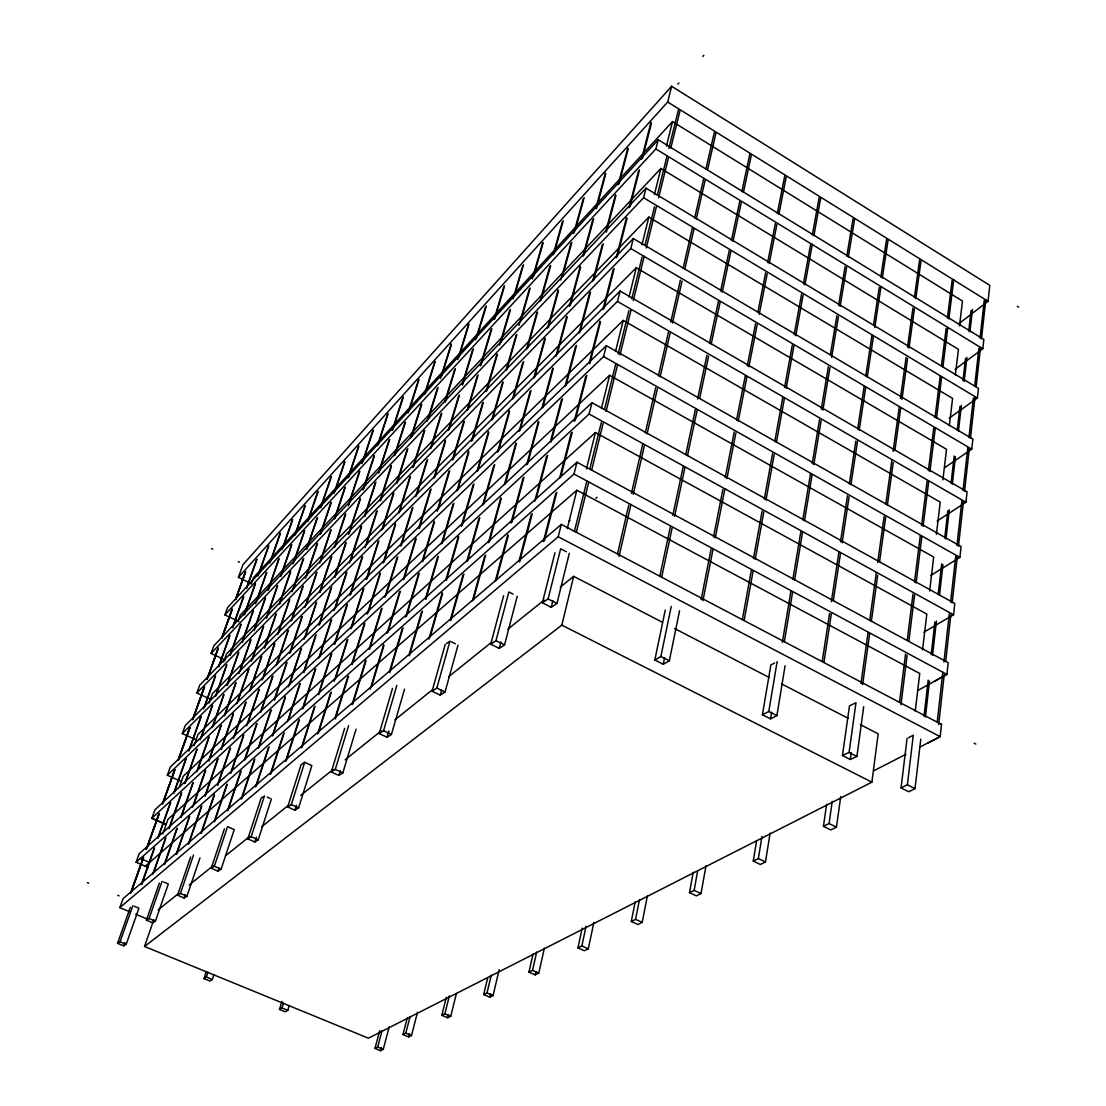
<?xml version="1.0" encoding="UTF-8"?>
<svg xmlns="http://www.w3.org/2000/svg" width="1106" height="1106" viewBox="0 0 1106 1106"><rect width="100%" height="100%" fill="white"/><g stroke="black" fill="none" stroke-linecap="round" stroke-linejoin="round"><path stroke-width="1.5" d="M941.538 724.084L940.155 736.665L927.436 743.218M917.786 690.517L946.916 674.425L948.201 662.674L576.973 462.211L139.204 853.652L136.107 862.279L148.508 867.533M923.828 632.231L953.552 614.756L954.796 603.475L591.973 402.695L154.951 809.786L151.854 818.426L166.052 824.578M930.575 575.59L959.87 557.396L961.059 546.544L606.323 345.68L170.269 767.135L167.338 775.292L181.522 781.569M937.058 521.092L965.939 502.235L967.086 491.797L620.093 291.016L185.172 725.619L182.31 733.568L196.453 739.955M944.662 467.686L971.773 449.16L972.879 439.11L633.309 238.55L199.674 685.222L196.896 692.964L210.997 699.448M949.28 418.082L977.4 398.049L978.464 388.372L646.001 188.158L213.804 645.876L211.094 653.411L225.168 660.005M955.1 369.321L982.805 348.791L983.842 339.459L658.194 139.729L227.56 607.553L224.919 614.895L238.882 621.558M959.275 323.367L988.031 301.302L989.787 285.362L671.646 86.296L242.947 564.696L238.398 577.373L250.799 583.387M937.238 721.983L942.782 672.282M943.93 661.996L949.28 613.996M950.621 601.996L955.778 555.724M956.925 545.438L961.888 500.866M963.036 490.58L967.819 447.723M968.967 437.437L973.363 398.022M974.704 386.022L978.907 348.307M980.054 338.021L984.257 300.307M938.69 724.568L944.206 674.854M945.727 661.139L950.856 614.867M952.183 602.867L957.326 556.581M958.46 546.295L963.409 501.723M964.543 491.451L969.298 448.594M970.446 438.308L975.008 397.165M976.142 386.879L980.51 347.464M981.464 338.892L985.833 299.463M934.404 681.337L947.082 674.024M907.044 738.462L901.072 787.873L908.69 791.744L915.021 788.647L920.786 739.098M924.063 716.149L928.169 680.176M931.211 654.545L934.916 621.987M938.165 594.641L941.676 563.811M944.718 538.166L947.828 510.751M951.063 483.405L954.188 455.99M957.229 430.358L959.953 406.358M962.98 380.727L965.51 358.441M968.745 331.095L971.068 310.523M925.418 717.034L929.51 681.047M932.538 655.388L936.436 621.102M939.464 595.457L942.962 564.599M946.003 538.954L949.307 509.811M952.335 484.151L955.432 456.723M958.46 431.077L961.377 405.349M964.197 381.418L966.921 357.404M969.948 331.759L972.464 309.459M959.496 325.841L962.469 301.053L672.489 121.619L253.468 577.664L251.214 584.051M915.243 711.186L919.736 673.485L576.848 490.221L145.328 866.192M922.542 649.872L926.814 614.079L595.443 432.529L167.988 819.297L162.831 833.855M929.648 591.005L933.685 557.037L609.627 375.307L183.209 776.26L179.31 787.278M936.395 534.364L940.224 502.124L623.231 320.422L198.029 734.384L194.048 745.61M942.879 479.852L946.529 449.285L636.282 267.735L212.435 693.628L209.131 703.001M949.335 425.658L952.584 398.395L648.821 217.122L226.481 653.964L223.661 661.941M955.363 375.058L958.432 349.344L660.89 168.458L240.14 615.323L237.942 621.531M901.072 787.873L907.39 784.748L913.28 735.186M899.524 702.144L905.51 654.13M907.224 640.415L912.989 594.129M914.496 582.115L920.261 535.829M921.547 525.544L927.105 480.958M928.39 470.672L933.74 427.815M935.026 417.515L940.155 376.372M941.441 366.086L946.142 328.358M947.427 318.072L952.128 280.357M900.975 704.729L907.141 655.015M908.842 641.286L914.593 595M916.086 583L921.837 536.7M923.109 526.415L928.639 481.843M929.925 471.557L935.247 428.686M936.519 418.4L941.621 377.243M942.906 366.957L947.801 327.528M948.865 318.957L953.759 279.514M153.845 919.598L144.527 946.473L368.409 1038.202L871.874 782.163L878.178 733.845L860.316 724.596M842.468 755.495L849.062 752.467L855.989 702.725L849.477 705.891L842.468 755.495L850.293 759.463L856.901 756.463L863.689 706.734M850.293 759.463L851.247 752.633M860.952 683.688L868.044 632.438M869.703 620.494L876.311 572.659M877.735 562.415L884.123 516.295M885.768 504.336L891.92 459.916M893.095 451.386L899.247 406.967M900.422 398.423L906.104 357.432M907.514 347.187L912.962 307.897M914.372 297.652L919.57 260.062M862.639 684.573L869.703 633.337M871.348 621.378L877.708 575.258M879.588 561.585L885.712 517.179M887.358 505.221L893.233 462.515M894.878 450.557L900.768 407.865M901.943 399.321L907.597 358.316M909.008 348.072L914.413 308.781M915.823 298.537L921.008 260.961M826.624 804.242L823.445 826.32L830.8 829.942L836.454 827.164L840.74 796.527M823.445 826.32L829.071 823.528L832.224 801.394M822.228 661.485L829.528 613.65M831.353 601.692L838.901 552.157M840.463 541.912L847.486 495.792M849.311 483.834L855.823 441.128M857.648 429.169L864.159 386.464M865.722 376.206L871.97 335.215M873.533 324.97L879.256 287.38M880.818 277.136L886.556 239.56M823.956 662.383L831.477 612.848M833.288 600.89L840.546 553.055M842.108 542.811L849.104 496.691M850.915 484.732L857.662 440.312M859.224 430.068L865.708 387.363M867.256 377.118L873.491 336.113M874.777 327.57L881.012 286.578M882.298 278.035L888.007 240.458M756.601 840.726L753.255 861.076L760.361 864.477L765.476 861.961L770.122 833.053M753.255 861.076L758.357 858.546L761.965 836.44M774.615 662.978L770.841 665.01L762.407 714.753L770.495 718.859L776.882 715.637L785.094 665.771M762.407 714.753L768.781 711.504L777.145 661.623M782.357 642.365L790.873 591.323M792.864 579.406L800.813 531.765M802.804 519.861L810.477 473.921M812.177 463.704L819.56 419.464M821.26 409.261L828.366 366.722M830.357 354.819L836.883 315.68M838.597 305.477L845.122 266.339M846.823 256.122L853.072 218.698M770.495 718.859L771.601 712.223M784.389 641.577L792.587 592.235M794.564 580.318L802.486 532.677M804.477 520.774L812.108 474.833M813.809 464.631L821.164 420.391M822.864 410.174L829.942 367.634M831.629 357.432L838.431 316.593M840.118 306.39L846.629 267.251M848.33 257.048L854.551 219.61M693.213 872.275L689.48 892.653L696.351 895.86L701.01 893.565L706.015 865.694M689.48 892.653L694.126 890.358L697.706 870.671M744.158 620.425L753.062 571.277M755.218 559.415L763.817 511.967M765.96 500.106L774.255 454.359M776.412 442.497L784.389 398.437M786.228 388.261L793.914 345.901M795.753 335.74L803.122 295.067M804.961 284.892L812.329 244.232M813.864 235.758L820.624 198.472M742.389 619.484L751.32 570.35M753.476 558.489L762.117 511.041M764.274 499.179L772.596 453.419M774.753 441.557L782.758 397.496M784.61 387.335L792.311 344.975M794.163 334.8L801.56 294.141M803.412 283.966L810.504 244.993M812.343 234.831L819.131 197.545M702.946 600.599L712.928 549.779M715.264 537.931L724.928 488.797M726.918 478.635L735.919 432.888M738.241 421.04L746.909 376.994M748.9 366.819L757.223 324.473M759.228 314.311L767.218 273.652M769.223 263.491L776.882 224.518M778.873 214.357L786.2 177.084M635.203 901.791L631.291 921.478L637.927 924.492L642.199 922.404L647.342 896.095M631.291 921.478L635.535 919.376L639.448 899.634M701.135 599.659L711.158 548.839M713.494 536.977L722.854 489.543M725.19 477.681L734.218 431.948M736.555 420.086L745.25 376.04M747.255 365.879L755.605 323.533M757.956 311.671L765.642 272.712M767.647 262.537L775.334 223.578M777.338 213.417L784.693 176.144M665.245 610.097L654.821 659.992L663.254 664.291L669.351 660.78L679.554 610.747M663.254 664.291L664.623 657.641M654.821 659.992L660.876 656.466L671.245 606.42M582.198 928.1L577.968 947.883L584.397 950.745L588.309 948.824L593.881 922.39M661.692 577.042L672.089 528.129M674.591 516.322L684.987 467.396M687.503 455.589L697.181 410.05M699.683 398.243L708.642 356.077M711.158 344.27L720.117 302.09M722.273 291.97L730.872 251.491M733.015 241.371L741.269 202.578M743.412 192.458L751.306 155.352M659.853 576.074L670.291 527.161M672.807 515.355L683.231 466.442M685.748 454.635L695.467 409.082M697.623 398.962L706.969 355.109M709.485 343.302L718.471 301.136M720.628 291.016L729.269 250.537M731.425 240.417L739.693 201.624M741.85 191.504L749.757 154.384M577.968 947.883L581.867 945.948L586.083 926.123M533.092 953.884L528.931 972.16L535.166 974.884L538.774 973.114L544.373 948.132M528.931 972.16L532.525 970.391L536.673 952.059M535.166 974.884L535.912 971.566M617.549 553.816L628.733 505.124M631.429 493.373L642.614 444.667M645.31 432.916L655.72 387.57M658.416 375.819L668.439 332.159M670.761 322.081L680.397 280.094M683.093 268.343L692.356 228.043M694.665 217.965L703.54 179.338M705.849 169.259L714.338 132.319M619.028 556.484L630.945 504.419M633.254 494.341L644.397 445.649M647.093 433.884L657.462 388.552M660.158 376.787L670.153 333.127M672.462 323.049L682.07 281.076M684.752 269.311L693.987 229.011M696.296 218.933L705.13 180.306M707.439 170.227L715.9 133.287M487.705 977.787L483.681 994.571L489.737 997.156L493.069 995.524L499.165 969.727M483.681 994.571L487.013 992.925L491.244 975.188M489.737 997.156L490.525 993.796M144.527 946.473L561.82 625.139L573.668 576.35L662.328 622.208M576.35 532.221L588.738 482.036M591.613 470.327L603.171 423.142M606.06 411.404L617.507 365.008M619.968 354.985L631.07 309.846M633.296 300.638L644.217 256.343M646.277 247.993L656.549 206.2M658.595 197.836L668.466 157.716M670.83 147.928L679.969 110.904M446.299 997.405L441.806 1015.308L447.681 1017.769L450.764 1016.262L456.432 993.423M586.429 468.916L595.443 432.529M601.484 408.142L609.627 375.307M615.53 351.445L623.231 320.422M629.024 297.044L636.282 267.735M641.978 244.772L648.821 217.122M654.434 194.518L660.89 168.458M666.406 146.158L672.489 121.619M574.456 531.226L586.871 481.041M589.705 469.386L601.305 422.533M604.553 409.206L615.724 364.026M618.157 354.044L628.927 310.523M631.761 298.869L642.116 257.034M644.95 245.38L654.476 206.877M657.31 195.237L666.849 156.734M668.854 148.425L678.393 109.923M554.963 552.765L542.382 602.784L551.217 607.277L556.968 603.447L569.327 553.29M567.281 528.627L576.848 490.221M447.681 1017.769L448.483 1014.52M551.217 607.277L552.876 600.613M542.382 602.784L548.106 598.927L560.645 548.77L566.438 551.783M441.806 1015.308L444.889 1013.787L449.368 995.842M129.374 911.593L119.821 907.625L558.198 536.756L561.323 524.396L941.413 724.389M136.107 862.279L574 474.032L576.973 462.211M166.149 824.343L151.937 818.177L589.111 414.017L591.973 402.695M167.338 775.292L603.586 356.533L606.323 345.68M182.31 733.568L617.466 301.413L620.093 291.016M196.896 692.964L630.793 248.532L633.309 238.55M211.094 653.411L643.581 197.753L646.001 188.158M224.919 614.895L655.872 148.951L658.194 139.729M238.398 577.373L667.692 102.015L671.646 86.296M543.35 541.677L555.779 493.248M559.636 478.221L571.208 433.123M574.208 421.441L585.779 376.344M589.208 362.975L599.922 321.224M602.922 309.542L613.208 269.463M616.208 257.767L626.494 217.688M629.065 207.665L638.494 170.918M641.494 159.236L650.922 122.489M544.415 540.779L556.83 492.322M560.687 477.294L572.258 432.17M575.244 420.474L586.816 375.363M589.816 363.667L600.517 321.901M603.945 308.533L614.217 268.44M617.217 256.744L627.074 218.311M630.061 206.615L639.489 169.854M642.489 158.158L651.475 123.07M407.243 1018.059L402.943 1034.552L408.639 1036.916L411.515 1035.506L417.487 1012.349M402.943 1034.552L405.805 1033.142L410.105 1016.594M408.639 1036.916L409.497 1033.612M503.617 595.65L490.718 644.204L499.248 648.42L504.543 644.922L517.235 596.245M518.977 561.157L531.253 514.525M534.765 501.212L546.613 456.239M550.553 441.253L561.516 399.625M565.028 386.298L575.549 346.33M579.06 333.017L589.581 293.049M592.65 281.394L602.3 244.758M605.812 231.431L615.461 194.794M618.088 184.799L627.738 148.163M519.557 561.959L532.263 513.64M536.203 498.654L547.608 455.34M551.106 441.999L562.512 398.685M566.009 385.358L576.53 345.376M580.042 332.049L590.563 292.067M593.632 280.399L603.268 243.749M606.337 232.08L615.973 195.43M619.042 183.776L628.249 148.785M499.248 648.42L500.949 641.95M379.704 1030.681L374.948 1048.419L380.519 1050.7L383.243 1049.373L389.243 1026.741M490.718 644.204L495.986 640.678L508.843 591.986L513.046 594.116M374.948 1048.419L377.658 1047.078L381.971 1030.916M380.519 1050.7L381.376 1047.479M495.184 581.424L507.778 534.751M510.931 523.083L523.069 478.069M526.663 464.727L538.359 421.386M541.954 408.045L552.751 368.035M555.889 356.367L566.687 316.357M569.383 306.348L580.18 266.339M582.876 256.343L592.775 219.665M595.913 207.997L605.355 172.992M496.165 580.595L508.29 535.567M511.898 522.226L524.023 477.184M527.617 463.843L538.857 422.146M542.908 407.146L553.235 368.782M557.286 353.768L567.171 317.076M570.323 305.408L580.664 267.044M583.802 255.362L593.687 218.67M596.383 208.675L605.825 173.642M472.359 600.89L484.732 556M488.396 542.7L500.783 497.811M504.447 484.511L515.908 442.953M519.115 431.312L530.12 391.413M533.797 378.114L544.788 338.215M547.539 328.247L558.088 290.007M560.839 280.025L570.931 243.458M573.682 233.477L583.304 198.568M473.285 600.088L485.658 555.184M489.322 541.885L501.239 498.64M505.373 483.668L516.364 443.755M520.027 430.441L531.032 390.529M534.696 377.215L545.23 338.961M548.452 327.321L558.53 290.74M562.194 277.426L571.816 242.504M575.023 230.864L584.189 197.601M445.22 644.397L432.073 691.209L440.257 695.149L441.598 690.296M440.257 695.149L445.041 692.01L458.022 645.075M432.073 691.209L436.842 688.043L449.962 641.107M450.419 619.581L463.027 574.816M466.76 561.558L478.898 518.451M482.631 505.193L493.829 465.391M497.562 452.133L509.23 410.685M512.493 399.072L522.765 362.602M526.497 349.344L536.769 312.86M540.032 301.261L549.834 266.435M553.097 254.836L562.429 221.67M450.847 620.48L463.912 574.042M467.644 560.77L479.783 517.636M483.516 504.364L494.714 464.561M498.433 451.289L509.631 411.487M513.364 398.215L523.636 361.717M527.368 348.459L537.627 311.961M540.889 300.348L550.691 265.523M553.954 253.91L563.286 220.73M428.865 639.213L442.206 592.719M446.008 579.433L458.396 536.272M461.257 526.304L473.174 484.801M476.976 471.515L488.41 431.672M491.741 420.059L502.705 381.86M506.036 370.247L516.046 335.381M518.908 325.413L529.387 288.887M532.235 278.933L542.714 242.408M430.206 636.807L442.58 593.618M446.395 580.332L458.783 537.157M462.114 525.53L474.018 483.999M477.82 470.714L488.783 432.501M492.585 419.215L503.064 382.676M506.88 369.39L516.875 334.51M520.691 321.224L530.216 288.002M533.548 276.376L543.074 243.154M392.506 688.416L379.206 733.582L387.059 737.26L391.413 734.439L404.561 689.162M409.054 654.835L421.635 611.784M425.506 598.526L437.589 557.134M441.46 543.889L453.073 504.142M456.944 490.884L468.557 451.151M471.46 441.211L482.575 403.123M485.963 391.524L496.608 355.095M499.511 345.155L509.672 310.385M513.06 298.786L522.737 265.675M409.4 655.789L422.464 611.051M425.838 599.452L438.418 556.373M442.289 543.129L453.889 503.368M457.76 490.11L468.889 452.008M472.276 440.409L483.391 402.294M486.778 390.708L497.41 354.252M500.797 342.653L510.474 309.514M514.345 296.27L523.525 264.79M387.059 737.26L388.939 730.817M379.206 733.582L383.547 730.734L396.819 685.444M281.933 1001.331L279.486 1009.446L285.279 1011.81L287.809 1010.331L289.26 1005.451M389.519 671.48L402.28 628.54M405.722 616.968L418.469 574.014M422.395 560.797L434.174 521.161M437.119 511.249L448.898 471.598M452.326 460.041L463.621 422.036M467.05 410.478L477.35 375.777M480.294 365.879L491.092 329.533M494.036 319.62L503.852 286.578M389.837 672.462L403.082 627.835M406.51 616.263L419.271 573.295M422.699 561.724L434.478 522.06M438.391 508.843L449.686 470.824M453.114 459.253L464.396 421.248M467.838 409.676L478.138 374.975M481.082 365.049L491.866 328.689M494.811 318.777L504.626 285.721M279.486 1009.446L282.016 1007.967L283.482 1003.087M370.206 689.176L383.63 644.674M387.114 633.144L399.543 591.931M403.524 578.756L415.455 539.203M418.939 527.659L430.372 489.751M433.856 478.221L445.289 440.312M448.276 430.428L458.714 395.824M462.197 384.28L472.635 349.676M475.621 339.791L485.562 306.818M371.478 686.867L383.906 645.641M387.888 632.452L400.317 591.24M403.787 579.696L416.215 538.47M419.202 528.585L431.133 489.018M434.617 477.474L445.552 441.197M449.036 429.653L459.474 395.036M462.46 385.137L473.396 348.86M476.866 337.33L486.322 306.003M344.657 728.37L331.302 771.988L338.851 775.444L340.33 770.592M338.851 775.444L342.832 772.873L356.063 729.158M331.302 771.988L335.256 769.403L348.611 725.674M352.067 704.619L365.713 660.047M369.252 648.489L381.39 608.853M384.929 597.295L397.054 557.659M400.593 546.101L412.234 508.124M415.759 496.566L426.888 460.248M430.428 448.677L441.045 414.003M444.584 402.446L454.69 369.418M457.732 359.519L468.35 324.846M352.8 703.997L365.948 661.042M369.487 649.471L382.123 608.176M386.174 594.959L397.801 556.968M401.34 545.396L412.967 507.405M417.003 494.188L427.621 459.502M431.16 447.93L441.778 413.243M445.317 401.685L455.423 368.644M458.962 357.072L469.068 324.044M335.063 717.891L347.851 676.692M351.943 663.517L364.22 623.964M367.289 614.079L380.077 572.894M383.146 563.009L395.423 523.456M399.003 511.926L409.745 477.322M412.815 467.437L424.082 431.188M427.151 421.303L437.382 388.344M440.451 378.459L451.193 343.855M335.27 718.928L348.57 676.07M352.15 664.526L364.939 623.314M368.519 611.784L380.284 573.862M383.865 562.318L395.63 524.41M399.211 512.866L410.464 476.603M413.533 466.718L424.787 430.441M428.368 418.911L438.087 387.584M441.667 376.054L451.372 344.726M318.348 733.347L331.275 692.218M335.408 679.056L347.823 639.572M351.445 628.056L363.86 588.572M366.957 578.701L378.86 540.862M382.482 529.345L393.86 493.152M396.957 483.281L407.824 448.732M411.446 437.216L421.787 404.312M424.884 394.441L435.225 361.538M294.97 810.2L298.62 807.864L311.851 765.601L304.675 762.324L301.039 764.785L287.684 806.938L294.97 810.2L296.491 805.334M287.684 806.938L291.32 804.601L304.675 762.324M317.657 733.942L330.583 692.826M334.206 681.31L347.132 640.208M350.754 628.692L363.169 589.221M366.28 579.364L378.169 541.539M381.791 530.023L393.169 493.857M396.791 482.34L407.132 449.451M410.755 437.935L421.096 405.045M424.718 393.542L434.547 362.298M301.33 747.85L314.394 706.803M318.583 693.683L331.123 654.282M334.261 644.439L346.8 605.051M349.938 595.194L361.952 557.452M365.091 547.594L376.593 511.497M380.257 500.009L391.234 465.529M394.358 455.686L404.824 422.865M407.948 413.008L418.4 380.188M301.993 747.269L315.058 706.222M318.722 694.72L331.786 653.674M334.924 643.83L347.464 604.415M350.602 594.558L362.63 556.802M366.28 545.299L377.257 510.82M380.395 500.963L391.372 466.483M395.022 454.995L405.473 422.146M409.137 410.658L419.063 379.455M263.366 796.61L261.127 798.103L247.813 838.901L254.836 841.97L256.412 837.076M206.117 972.105L204.002 978.63L209.946 981.063L212.311 979.474L213.887 974.566M254.836 841.97L258.21 839.841L271.399 798.961M285.555 761.287L298.744 720.324M302.436 708.849L315.113 669.531M318.805 658.056L330.943 620.383M334.109 610.553L346.261 572.867M349.427 563.037L361.04 526.981M364.731 515.52L375.293 482.755M378.459 472.926L389.008 440.147M392.188 430.317L402.736 397.552M286.191 760.734L299.394 719.757M303.085 708.282L315.763 668.936M319.454 657.462L331.593 619.761M335.284 608.286L346.897 572.231M350.602 560.756L361.676 526.332M364.842 516.502L375.929 482.078M379.095 472.248L389.658 439.455M392.824 429.626L403.386 396.847M247.813 838.901L251.173 836.758L264.472 795.864M204.002 978.63L206.352 977.04L207.942 972.133M270.293 774.269L283.136 734.84M287.422 721.693L299.726 683.909M303.473 672.407L315.251 636.268M318.998 624.766L330.777 588.613M334.524 577.125L345.763 542.617M348.431 534.405L360.21 498.253M362.892 490.041L374.132 455.534M377.34 445.677L387.515 414.46M270.915 773.744L284.242 732.836M288.5 719.743L300.224 683.743M303.956 672.282L316.205 634.65M319.413 624.835L331.662 587.189M334.855 577.373L346.054 543.005M349.247 533.189L360.445 498.82M363.639 489.004L374.298 456.28M378.031 444.819L388.151 413.727M255.527 786.85L268.495 747.476M272.27 735.988L285.237 696.614M288.472 686.771L300.901 649.042M304.136 639.199L316.026 603.102M319.8 591.627L331.136 557.175M334.385 547.332L345.183 514.511M348.431 504.668L359.229 471.861M361.925 463.663L372.736 430.856M256.136 786.338L269.104 746.937M272.878 735.449L285.307 697.706M289.62 684.573L301.509 648.462M305.284 636.973L316.62 602.507M319.869 592.664L331.745 556.553M334.994 546.71L345.791 513.889M348.487 505.677L359.837 471.211M363.072 461.368L373.33 430.179M241.232 799.03L254.311 759.698M258.127 748.237L270.652 710.55M274.468 699.089L286.454 663.033M289.717 653.204L301.703 617.162M304.98 607.332L316.413 572.922M319.689 563.092L330.583 530.327M334.399 518.866L344.754 487.732M348.017 477.903L358.372 446.769M241.827 798.532L254.892 759.186M258.707 747.711L271.246 710.011M274.509 700.181L287.048 662.48M290.311 652.651L302.297 616.581M306.113 605.12L317.007 572.327M320.823 560.853L331.178 529.719M334.98 518.244L345.335 487.096M348.611 477.267L358.952 446.119M224.449 828.726L211.232 868.238L218.006 871.141L219.043 867.975M218.006 871.141L221.117 869.178L234.237 829.597L227.56 826.666L214.329 866.261L211.232 868.238M227.394 810.822L240.569 771.546M244.426 760.085L256.509 724.084M260.905 710.992L272.435 676.623M276.279 665.176L287.823 630.807M291.113 620.991L302.657 586.622M305.394 578.438L316.938 544.083M320.228 534.253L330.666 503.161M333.971 493.345L344.408 462.253M227.96 810.339L241.149 771.048M244.993 759.587L257.076 723.559M260.919 712.112L273.002 676.084M276.859 664.623L288.389 630.254M291.694 620.425L303.224 586.042M306.514 576.226L317.505 543.475M320.809 533.659L331.247 502.553M335.09 491.092L344.975 461.617M190.633 856.956L177.527 895.238L184.08 898.003L185.158 894.809M184.08 898.003L186.969 896.206L199.992 857.841M214.523 820.611L226.716 784.652M230.587 773.205L243.32 735.601M246.652 725.799L258.832 689.826M262.15 680.024L274.343 644.065M277.661 634.25L289.288 599.922M292.053 591.751L303.127 559.055M306.459 549.24L316.98 518.189M320.851 506.742L330.818 477.322M214.523 821.772L227.269 784.168M231.14 772.721L243.873 735.103M247.758 723.656L259.385 689.301M263.256 677.854L274.896 643.512M278.214 633.697L289.841 599.355M293.173 589.539L303.694 558.475M307.012 548.659L317.533 517.58M320.851 507.778L331.385 476.7M177.527 895.238L180.402 893.441L193.522 855.062M200.96 833.33L214.357 794.122M217.702 784.334L229.993 748.403M233.338 738.601L245.615 702.669M249.514 691.236L261.237 656.936M264.583 647.134L275.753 614.466M279.652 603.033L290.256 571.996M293.049 563.839L304.219 531.17M307.565 521.368L317.602 491.976M201.499 832.873L214.343 795.283M217.688 785.481L230.518 747.905M234.431 736.472L246.154 702.158M250.053 690.711L261.776 656.397M264.569 648.227L276.293 613.913M279.638 604.111L290.795 571.443M294.155 561.627L304.758 530.59M308.104 520.788L318.155 491.368M188.352 844.072L201.278 806.537M205.218 795.117L217.592 759.2M220.965 749.412L233.338 713.508M236.712 703.72L248.518 669.448M251.325 661.277L263.131 627.005M266.505 617.217L277.191 586.208M280.565 576.42L291.251 545.41M295.191 533.977L304.744 506.23M188.863 843.629L201.804 806.08M205.177 796.279L218.103 758.73M221.476 748.928L233.297 714.642M237.223 703.222L249.044 668.923M252.417 659.135L263.657 626.48M266.477 618.309L277.717 585.655M281.09 575.867L291.777 544.843M295.15 535.041L305.27 505.649M176.103 854.509L189.126 816.988M192.527 807.2L205.55 769.693M208.951 759.905L220.854 725.647M224.242 715.858L235.578 683.245M238.979 673.457L250.868 639.199M254.269 629.411L265.025 598.415M267.859 590.272L278.629 559.277M282.03 549.488L292.219 520.124M176.601 854.081L189.638 816.546M193.605 805.127L205.495 770.854M208.896 761.066L221.352 725.163M224.753 715.375L236.09 682.734M240.057 671.314L250.813 640.319M254.214 630.517L265.537 597.89M268.371 589.733L279.141 558.724M283.108 547.304L292.731 519.557M159.361 883.072L146.393 920.206L152.725 922.833L155.421 921.174L168.319 883.971L163.619 881.98M146.393 920.206L149.075 918.533L162.057 881.316M164.213 864.629L176.766 828.767M180.762 817.348L192.734 783.117M196.73 771.698L208.716 737.453M212.131 727.679L223.536 695.066M226.965 685.291L238.371 652.678M242.366 641.273L253.205 610.291M255.486 603.765L266.325 572.797M269.753 563.009L280.025 533.659M164.697 864.215L177.25 828.325M181.246 816.919L193.232 782.661M197.794 769.61L209.2 736.997M213.195 725.577L224.034 694.582M227.463 684.794L238.868 652.181M242.297 642.392L253.136 611.397M256.564 601.609L266.822 572.258M270.818 560.839L280.523 533.106M130.356 907.293L117.54 943.335L123.665 945.837L126.195 944.303L138.941 908.192L134.393 906.298M152.656 874.473L165.817 837.159M169.246 827.426L181.246 793.361M184.674 783.629L196.688 749.564M200.117 739.831L212.117 705.766M215.559 696.033L226.412 665.218M229.841 655.485L240.707 624.655M244.136 614.922L255.002 584.106M257.864 575.991L268.73 545.175M153.706 872.44L165.72 838.362M169.149 828.629L181.73 792.933M185.158 783.186L197.158 749.108M201.168 737.757L212.601 705.296M216.029 695.563L226.896 664.72M230.325 654.987L241.191 624.157M244.62 614.411L255.486 583.581M258.915 573.848L268.647 546.253M117.54 943.335L120.042 941.787L132.872 905.662M141.444 884.026L154.107 848.343M158.13 836.993L170.227 802.942M173.67 793.209L185.767 759.145M188.642 751.029L200.725 716.978M203.615 708.863L215.117 676.43M218.573 666.697L229.509 635.881M232.384 627.766L243.334 596.95M246.776 587.217L256.564 559.65M141.762 884.662L154.564 847.943M158.02 838.21L170.683 802.514M174.14 792.781L186.237 758.702M189.112 750.587L201.195 716.508M204.651 706.775L215.587 675.946M219.043 666.213L229.979 635.383M232.868 627.268L243.804 596.438M246.679 588.337L257.048 559.124M123.665 945.837L124.771 942.699M131.586 891.325L143.725 857.247M147.236 847.514L159.375 813.435M163.453 802.085L175.024 769.624M178.522 759.905L190.094 727.444M193.591 717.711L204.582 686.881M208.08 677.149L218.49 647.936M221.988 638.203L232.398 608.991M235.896 599.272L245.739 571.678M119.821 907.625L123.043 898.68L561.323 524.396M207.029 679.236L218.034 648.42L207.043 679.236M677.895 84.139L678.918 83.005M702.766 56.475L703.817 55.3M568.843 521.285L569.949 520.345M595.913 498.239L597.074 497.258M158.213 909.823L178.384 893.634M189.14 885.007L213.347 865.583M225.444 855.864L249.652 836.44M261.749 826.735L288.638 805.14M300.735 795.435L333.003 769.527M345.1 759.822L381.404 730.679M394.856 719.882L432.501 689.674M448.635 676.72L491.658 642.185M507.792 629.231L544.097 600.102M560.23 587.148L573.668 576.35M446.409 643.581L448.787 641.936M908.289 737.813L912.035 735.836M873.671 770.841L905.966 754.278M919.694 747.131L940.155 736.665L558.198 536.756M120.042 941.787L126.195 944.303M206.352 977.04L212.311 979.474M282.016 1007.967L287.809 1010.331M377.658 1047.078L383.243 1049.373M405.805 1033.142L411.515 1035.506M149.075 918.533L155.421 921.174M135.748 914.233L146.891 918.865M87.346 882.629L88.687 883.196M117.775 895.321L119.102 895.874M444.889 1013.787L450.764 1016.262M180.402 893.441L186.969 896.206M140.393 858.477L149.656 862.417M487.013 992.925L493.069 995.524M214.329 866.261L221.117 869.178M532.525 970.391L538.774 973.114M251.173 836.758L258.21 839.841M581.867 945.948L588.309 948.824M267.251 797.108L270.016 798.338M291.32 804.601L298.62 807.864M635.535 919.376L642.199 922.404M335.256 769.403L342.832 772.873M694.126 890.358L701.01 893.565M383.547 730.734L391.413 734.439M758.357 858.546L765.476 861.961M436.842 688.043L445.041 692.01M211.605 548.604L212.781 549.184M238.26 561.613L239.421 562.18M829.071 823.528L836.454 827.164M451.303 641.77L455.34 643.761M495.986 640.678L504.543 644.922M561.82 625.139L871.874 782.163M548.106 598.927L556.968 603.447M660.876 656.466L669.351 660.78M768.781 711.504L776.882 715.637M849.062 752.467L856.901 756.463M907.39 784.748L915.021 788.647M674.549 628.526L769.32 677.536M781.541 683.867L848.399 718.444M974.206 743.232L975.81 744.089M574 474.032L946.916 674.425M589.111 414.017L953.552 614.756M603.586 356.533L959.87 557.396M617.466 301.413L965.939 502.235M630.793 248.532L971.773 449.16M643.581 197.753L977.4 398.049M655.872 148.951L982.805 348.791M667.692 102.015L988.031 301.302M1017.285 306.293L1018.654 307.15M143.282 857.634L130.536 893.316L143.296 857.648M158.932 813.85L146.172 849.532L158.946 813.864M174.568 770.053L162.402 804.117L174.596 770.066M189.638 727.886L178.052 760.32L189.665 727.9M204.126 687.338L192.541 719.785L204.14 687.351M231.942 609.489L222.085 637.056L231.956 609.503M245.269 572.189L235.412 599.756L245.283 572.203"/></g></svg>
